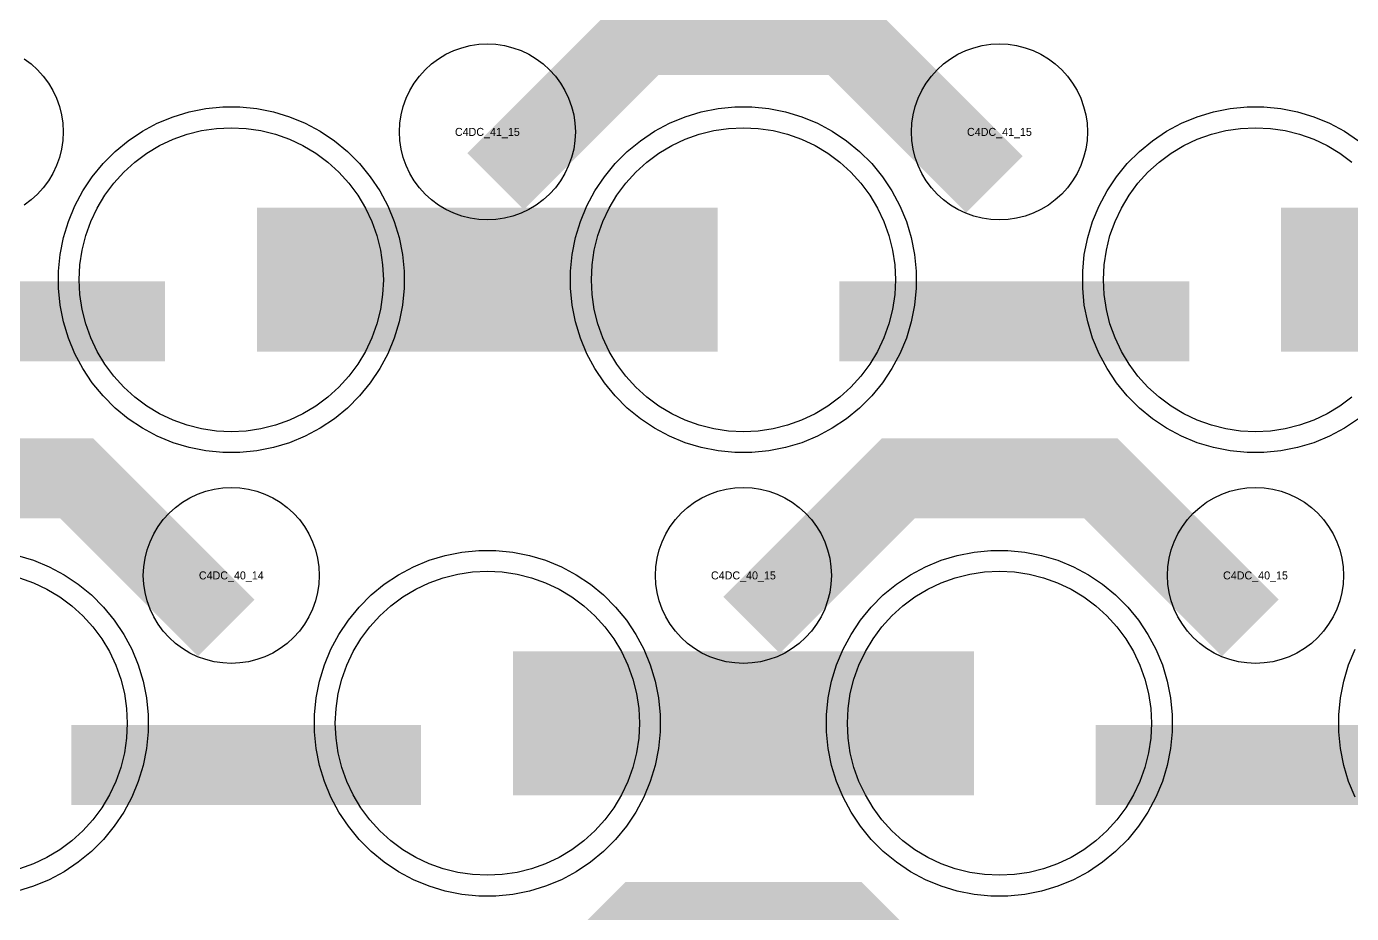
# Model space of a CAD drawing. Extents: x -11880 to 11880, y -14992 to 14992.
# Drawn here: x -7344 to -6930, y -9356.4 to -9079.3 of the extents above; entities that cross this region are included whole.
import ezdxf
from ezdxf.enums import TextEntityAlignment as Align

# ---------------------------------------------------------------- set-up
doc = ezdxf.new("R2010")
doc.units = 0
doc.header["$MEASUREMENT"] = 0
for name, color, linetype in [('GDS_775_DT_237', 138, 'CONTINUOUS'), ('RDL1_FS', 34, 'CONTINUOUS'), ('RDL_BS', 160, 'CONTINUOUS')]:
    doc.layers.add(name, color=color, linetype=linetype)

msp = doc.modelspace()

# ---------------------------------------------------------------- linework, layer by layer
at = {"layer": 'RDL1_FS'}
for points in [[(-7280, -9205.944), (-7284.657, -9205.715), (-7289.268, -9205.031), (-7293.791, -9203.899), (-7298.181, -9202.327), (-7302.395, -9200.335), (-7306.395, -9197.937), (-7310.14, -9195.159), (-7313.594, -9192.029), (-7316.724, -9188.575), (-7319.502, -9184.83), (-7321.9, -9180.83), (-7323.892, -9176.616), (-7325.464, -9172.226), (-7326.596, -9167.703), (-7327.28, -9163.092), (-7327.509, -9158.435), (-7327.28, -9153.778), (-7326.596, -9149.167), (-7325.464, -9144.644), (-7323.892, -9140.254), (-7321.9, -9136.04), (-7319.502, -9132.04), (-7316.724, -9128.295), (-7313.594, -9124.841), (-7310.14, -9121.711), (-7306.395, -9118.933), (-7302.395, -9116.535), (-7298.181, -9114.543), (-7293.791, -9112.971), (-7289.268, -9111.839), (-7284.657, -9111.155), (-7280, -9110.926), (-7275.343, -9111.155), (-7270.732, -9111.839), (-7266.209, -9112.971), (-7261.819, -9114.543), (-7257.605, -9116.535), (-7253.605, -9118.933), (-7249.86, -9121.711), (-7246.406, -9124.841), (-7243.276, -9128.295), (-7240.498, -9132.04), (-7238.1, -9136.04), (-7236.108, -9140.254), (-7234.536, -9144.644), (-7233.404, -9149.167), (-7232.72, -9153.778), (-7232.491, -9158.435), (-7232.72, -9163.092), (-7233.404, -9167.703), (-7234.536, -9172.226), (-7236.108, -9176.616), (-7238.1, -9180.83), (-7240.498, -9184.83), (-7243.276, -9188.575), (-7246.406, -9192.029), (-7249.86, -9195.159), (-7253.605, -9197.937), (-7257.605, -9200.335), (-7261.819, -9202.327), (-7266.209, -9203.899), (-7270.732, -9205.031), (-7275.343, -9205.715)], [(-7120, -9205.944), (-7124.657, -9205.715), (-7129.268, -9205.031), (-7133.791, -9203.899), (-7138.181, -9202.327), (-7142.395, -9200.335), (-7146.395, -9197.937), (-7150.14, -9195.159), (-7153.594, -9192.029), (-7156.724, -9188.575), (-7159.502, -9184.83), (-7161.9, -9180.83), (-7163.892, -9176.616), (-7165.464, -9172.226), (-7166.596, -9167.703), (-7167.28, -9163.092), (-7167.509, -9158.435), (-7167.28, -9153.778), (-7166.596, -9149.167), (-7165.464, -9144.644), (-7163.892, -9140.254), (-7161.9, -9136.04), (-7159.502, -9132.04), (-7156.724, -9128.295), (-7153.594, -9124.841), (-7150.14, -9121.711), (-7146.395, -9118.933), (-7142.395, -9116.535), (-7138.181, -9114.543), (-7133.791, -9112.971), (-7129.268, -9111.839), (-7124.657, -9111.155), (-7120, -9110.926), (-7115.343, -9111.155), (-7110.732, -9111.839), (-7106.209, -9112.971), (-7101.819, -9114.543), (-7097.605, -9116.535), (-7093.605, -9118.933), (-7089.86, -9121.711), (-7086.406, -9124.841), (-7083.276, -9128.295), (-7080.498, -9132.04), (-7078.1, -9136.04), (-7076.108, -9140.254), (-7074.536, -9144.644), (-7073.404, -9149.167), (-7072.72, -9153.778), (-7072.491, -9158.435), (-7072.72, -9163.092), (-7073.404, -9167.703), (-7074.536, -9172.226), (-7076.108, -9176.616), (-7078.1, -9180.83), (-7080.498, -9184.83), (-7083.276, -9188.575), (-7086.406, -9192.029), (-7089.86, -9195.159), (-7093.605, -9197.937), (-7097.605, -9200.335), (-7101.819, -9202.327), (-7106.209, -9203.899), (-7110.732, -9205.031), (-7115.343, -9205.715)]]:
    msp.add_lwpolyline(points, close=True, dxfattribs=at)
msp.add_lwpolyline([(-6929.86, -9195.159), (-6933.605, -9197.937), (-6937.605, -9200.335), (-6941.819, -9202.327), (-6946.209, -9203.899), (-6950.732, -9205.031), (-6955.343, -9205.715), (-6960, -9205.944), (-6964.657, -9205.715), (-6969.268, -9205.031), (-6973.791, -9203.899), (-6978.181, -9202.327), (-6982.395, -9200.335), (-6986.395, -9197.937), (-6990.14, -9195.159), (-6993.594, -9192.029), (-6996.724, -9188.575), (-6999.502, -9184.83), (-7001.9, -9180.83), (-7003.892, -9176.616), (-7005.464, -9172.226), (-7006.596, -9167.703), (-7007.28, -9163.092), (-7007.509, -9158.435), (-7007.28, -9153.778), (-7006.596, -9149.167), (-7005.464, -9144.644), (-7003.892, -9140.254), (-7001.9, -9136.04), (-6999.502, -9132.04), (-6996.724, -9128.295), (-6993.594, -9124.841), (-6990.14, -9121.711), (-6986.395, -9118.933), (-6982.395, -9116.535), (-6978.181, -9114.543), (-6973.791, -9112.971), (-6969.268, -9111.839), (-6964.657, -9111.155), (-6960, -9110.926), (-6955.343, -9111.155), (-6950.732, -9111.839), (-6946.209, -9112.971), (-6941.819, -9114.543), (-6937.605, -9116.535), (-6933.605, -9118.933), (-6929.86, -9121.711)], dxfattribs=at)
for points in [[(-7271.998, -9158.435, 45, 45, 0), (-7199.998, -9158.435, 45, 45, 0)], [(-7199.998, -9158.435, 45, 45, 0), (-7127.998, -9158.435, 45, 45, 0)], [(-6951.998, -9158.435, 45, 45, 0), (-6879.998, -9158.435, 45, 45, 0)]]:
    msp.add_lwpolyline(points, format="xyseb", dxfattribs=at)
at = {"layer": 'RDL1_FS', "color": 240, "true_color": 0xed1f24}
msp.add_lwpolyline([(-7346.209, -9251.536), (-7341.819, -9253.108), (-7337.605, -9255.1), (-7333.605, -9257.498), (-7329.86, -9260.276), (-7326.406, -9263.406), (-7323.276, -9266.86), (-7320.498, -9270.605), (-7318.1, -9274.605), (-7316.108, -9278.819), (-7314.536, -9283.209), (-7313.404, -9287.732), (-7312.72, -9292.343), (-7312.491, -9297), (-7312.72, -9301.657), (-7313.404, -9306.268), (-7314.536, -9310.791), (-7316.108, -9315.181), (-7318.1, -9319.395), (-7320.498, -9323.395), (-7323.276, -9327.14), (-7326.406, -9330.594), (-7329.86, -9333.724), (-7333.605, -9336.502), (-7337.605, -9338.9), (-7341.819, -9340.892), (-7346.209, -9342.464)], dxfattribs=at)
for points in [[(-7200, -9344.509), (-7204.657, -9344.28), (-7209.268, -9343.596), (-7213.791, -9342.464), (-7218.181, -9340.892), (-7222.395, -9338.9), (-7226.395, -9336.502), (-7230.14, -9333.724), (-7233.594, -9330.594), (-7236.724, -9327.14), (-7239.502, -9323.395), (-7241.9, -9319.395), (-7243.892, -9315.181), (-7245.464, -9310.791), (-7246.596, -9306.268), (-7247.28, -9301.657), (-7247.509, -9297), (-7247.28, -9292.343), (-7246.596, -9287.732), (-7245.464, -9283.209), (-7243.892, -9278.819), (-7241.9, -9274.605), (-7239.502, -9270.605), (-7236.724, -9266.86), (-7233.594, -9263.406), (-7230.14, -9260.276), (-7226.395, -9257.498), (-7222.395, -9255.1), (-7218.181, -9253.108), (-7213.791, -9251.536), (-7209.268, -9250.404), (-7204.657, -9249.72), (-7200, -9249.491), (-7195.343, -9249.72), (-7190.732, -9250.404), (-7186.209, -9251.536), (-7181.819, -9253.108), (-7177.605, -9255.1), (-7173.605, -9257.498), (-7169.86, -9260.276), (-7166.406, -9263.406), (-7163.276, -9266.86), (-7160.498, -9270.605), (-7158.1, -9274.605), (-7156.108, -9278.819), (-7154.536, -9283.209), (-7153.404, -9287.732), (-7152.72, -9292.343), (-7152.491, -9297), (-7152.72, -9301.657), (-7153.404, -9306.268), (-7154.536, -9310.791), (-7156.108, -9315.181), (-7158.1, -9319.395), (-7160.498, -9323.395), (-7163.276, -9327.14), (-7166.406, -9330.594), (-7169.86, -9333.724), (-7173.605, -9336.502), (-7177.605, -9338.9), (-7181.819, -9340.892), (-7186.209, -9342.464), (-7190.732, -9343.596), (-7195.343, -9344.28)], [(-7040, -9344.509), (-7044.657, -9344.28), (-7049.268, -9343.596), (-7053.791, -9342.464), (-7058.181, -9340.892), (-7062.395, -9338.9), (-7066.395, -9336.502), (-7070.14, -9333.724), (-7073.594, -9330.594), (-7076.724, -9327.14), (-7079.502, -9323.395), (-7081.9, -9319.395), (-7083.892, -9315.181), (-7085.464, -9310.791), (-7086.596, -9306.268), (-7087.28, -9301.657), (-7087.509, -9297), (-7087.28, -9292.343), (-7086.596, -9287.732), (-7085.464, -9283.209), (-7083.892, -9278.819), (-7081.9, -9274.605), (-7079.502, -9270.605), (-7076.724, -9266.86), (-7073.594, -9263.406), (-7070.14, -9260.276), (-7066.395, -9257.498), (-7062.395, -9255.1), (-7058.181, -9253.108), (-7053.791, -9251.536), (-7049.268, -9250.404), (-7044.657, -9249.72), (-7040, -9249.491), (-7035.343, -9249.72), (-7030.732, -9250.404), (-7026.209, -9251.536), (-7021.819, -9253.108), (-7017.605, -9255.1), (-7013.605, -9257.498), (-7009.86, -9260.276), (-7006.406, -9263.406), (-7003.276, -9266.86), (-7000.498, -9270.605), (-6998.1, -9274.605), (-6996.108, -9278.819), (-6994.536, -9283.209), (-6993.404, -9287.732), (-6992.72, -9292.343), (-6992.491, -9297), (-6992.72, -9301.657), (-6993.404, -9306.268), (-6994.536, -9310.791), (-6996.108, -9315.181), (-6998.1, -9319.395), (-7000.498, -9323.395), (-7003.276, -9327.14), (-7006.406, -9330.594), (-7009.86, -9333.724), (-7013.605, -9336.502), (-7017.605, -9338.9), (-7021.819, -9340.892), (-7026.209, -9342.464), (-7030.732, -9343.596), (-7035.343, -9344.28)]]:
    msp.add_lwpolyline(points, close=True, dxfattribs=at)
for points in [[(-7191.998, -9297, 45, 45, 0), (-7119.998, -9297, 45, 45, 0)], [(-7119.998, -9297, 45, 45, 0), (-7047.998, -9297, 45, 45, 0)]]:
    msp.add_lwpolyline(points, format="xyseb", dxfattribs=at)
at = {"layer": 'RDL_BS'}
for points in [[(-7197.438, -9127.749, 25, 25, 0), (-7151.623, -9081.934, 25, 25, 0), (-7118.07, -9081.934, 25, 25, 0)], [(-7041.599, -9128.648, 25, 25, 0), (-7088.313, -9081.934, 25, 25, 0), (-7118.071, -9081.934, 25, 25, 0)], [(-7409.984, -9171.448, 25, 25, 0), (-7300.719, -9171.448, 25, 25, 0)], [(-7089.984, -9171.448, 25, 25, 0), (-6980.719, -9171.448, 25, 25, 0)], [(-7281.599, -9267.213, 25, 25, 0), (-7328.313, -9220.499, 25, 25, 0), (-7358.071, -9220.499, 25, 25, 0)], [(-7117.438, -9266.314, 25, 25, 0), (-7071.623, -9220.499, 25, 25, 0), (-7038.07, -9220.499, 25, 25, 0)], [(-6961.599, -9267.213, 25, 25, 0), (-7008.313, -9220.499, 25, 25, 0), (-7038.071, -9220.499, 25, 25, 0)], [(-7197.438, -9404.879, 25, 25, 0), (-7151.623, -9359.064, 25, 25, 0), (-7118.07, -9359.064, 25, 25, 0)], [(-7041.599, -9405.778, 25, 25, 0), (-7088.313, -9359.064, 25, 25, 0), (-7118.071, -9359.064, 25, 25, 0)]]:
    msp.add_lwpolyline(points, format="xyseb", dxfattribs=at)
for points in [[(-7200, -9139.741), (-7202.693, -9139.609), (-7205.365, -9139.213), (-7207.984, -9138.556), (-7210.519, -9137.649), (-7212.956, -9136.497), (-7215.28, -9135.104), (-7217.443, -9133.501), (-7219.442, -9131.689), (-7221.254, -9129.69), (-7222.857, -9127.527), (-7224.25, -9125.203), (-7225.402, -9122.766), (-7226.309, -9120.231), (-7226.966, -9117.612), (-7227.362, -9114.94), (-7227.494, -9112.247), (-7227.362, -9109.554), (-7226.966, -9106.882), (-7226.309, -9104.263), (-7225.402, -9101.728), (-7224.25, -9099.291), (-7222.857, -9096.967), (-7221.254, -9094.804), (-7219.442, -9092.805), (-7217.443, -9090.993), (-7215.28, -9089.39), (-7212.956, -9087.997), (-7210.519, -9086.845), (-7207.984, -9085.938), (-7205.365, -9085.281), (-7202.693, -9084.885), (-7200, -9084.753), (-7197.307, -9084.885), (-7194.635, -9085.281), (-7192.016, -9085.938), (-7189.481, -9086.845), (-7187.044, -9087.997), (-7184.72, -9089.39), (-7182.557, -9090.993), (-7180.558, -9092.805), (-7178.746, -9094.804), (-7177.143, -9096.967), (-7175.75, -9099.291), (-7174.598, -9101.728), (-7173.691, -9104.263), (-7173.034, -9106.882), (-7172.638, -9109.554), (-7172.506, -9112.247), (-7172.638, -9114.94), (-7173.034, -9117.612), (-7173.691, -9120.231), (-7174.598, -9122.766), (-7175.75, -9125.203), (-7177.143, -9127.527), (-7178.746, -9129.69), (-7180.558, -9131.689), (-7182.557, -9133.501), (-7184.72, -9135.104), (-7187.044, -9136.497), (-7189.481, -9137.649), (-7192.016, -9138.556), (-7194.635, -9139.213), (-7197.307, -9139.609)], [(-7040, -9139.741), (-7042.693, -9139.609), (-7045.365, -9139.213), (-7047.984, -9138.556), (-7050.519, -9137.649), (-7052.956, -9136.497), (-7055.28, -9135.104), (-7057.443, -9133.501), (-7059.442, -9131.689), (-7061.254, -9129.69), (-7062.857, -9127.527), (-7064.25, -9125.203), (-7065.402, -9122.766), (-7066.309, -9120.231), (-7066.966, -9117.612), (-7067.362, -9114.94), (-7067.494, -9112.247), (-7067.362, -9109.554), (-7066.966, -9106.882), (-7066.309, -9104.263), (-7065.402, -9101.728), (-7064.25, -9099.291), (-7062.857, -9096.967), (-7061.254, -9094.804), (-7059.442, -9092.805), (-7057.443, -9090.993), (-7055.28, -9089.39), (-7052.956, -9087.997), (-7050.519, -9086.845), (-7047.984, -9085.938), (-7045.365, -9085.281), (-7042.693, -9084.885), (-7040, -9084.753), (-7037.307, -9084.885), (-7034.635, -9085.281), (-7032.016, -9085.938), (-7029.481, -9086.845), (-7027.044, -9087.997), (-7024.72, -9089.39), (-7022.557, -9090.993), (-7020.558, -9092.805), (-7018.746, -9094.804), (-7017.143, -9096.967), (-7015.75, -9099.291), (-7014.598, -9101.728), (-7013.691, -9104.263), (-7013.034, -9106.882), (-7012.638, -9109.554), (-7012.506, -9112.247), (-7012.638, -9114.94), (-7013.034, -9117.612), (-7013.691, -9120.231), (-7014.598, -9122.766), (-7015.75, -9125.203), (-7017.143, -9127.527), (-7018.746, -9129.69), (-7020.558, -9131.689), (-7022.557, -9133.501), (-7024.72, -9135.104), (-7027.044, -9136.497), (-7029.481, -9137.649), (-7032.016, -9138.556), (-7034.635, -9139.213), (-7037.307, -9139.609)], [(-7282.644, -9212.435), (-7287.938, -9211.918), (-7293.165, -9210.872), (-7298.205, -9209.341), (-7303.115, -9207.31), (-7307.777, -9204.818), (-7312.191, -9201.871), (-7316.292, -9198.509), (-7320.074, -9194.727), (-7323.436, -9190.626), (-7326.383, -9186.212), (-7328.875, -9181.55), (-7330.906, -9176.64), (-7332.437, -9171.6), (-7333.483, -9166.373), (-7334, -9161.079), (-7334, -9155.791), (-7333.483, -9150.497), (-7332.437, -9145.27), (-7330.906, -9140.23), (-7328.875, -9135.32), (-7326.383, -9130.658), (-7323.436, -9126.244), (-7320.074, -9122.143), (-7316.292, -9118.361), (-7312.191, -9114.999), (-7307.777, -9112.052), (-7303.115, -9109.56), (-7298.205, -9107.529), (-7293.165, -9105.998), (-7287.938, -9104.952), (-7282.644, -9104.435), (-7277.356, -9104.435), (-7272.062, -9104.952), (-7266.835, -9105.998), (-7261.795, -9107.529), (-7256.885, -9109.56), (-7252.223, -9112.052), (-7247.809, -9114.999), (-7243.708, -9118.361), (-7239.926, -9122.143), (-7236.564, -9126.244), (-7233.617, -9130.658), (-7231.125, -9135.32), (-7229.094, -9140.23), (-7227.563, -9145.27), (-7226.517, -9150.497), (-7226, -9155.791), (-7226, -9161.079), (-7226.517, -9166.373), (-7227.563, -9171.6), (-7229.094, -9176.64), (-7231.125, -9181.55), (-7233.617, -9186.212), (-7236.564, -9190.626), (-7239.926, -9194.727), (-7243.708, -9198.509), (-7247.809, -9201.871), (-7252.223, -9204.818), (-7256.885, -9207.31), (-7261.795, -9209.341), (-7266.835, -9210.872), (-7272.062, -9211.918), (-7277.356, -9212.435)], [(-7122.644, -9212.435), (-7127.938, -9211.918), (-7133.165, -9210.872), (-7138.205, -9209.341), (-7143.115, -9207.31), (-7147.777, -9204.818), (-7152.191, -9201.871), (-7156.292, -9198.509), (-7160.074, -9194.727), (-7163.436, -9190.626), (-7166.383, -9186.212), (-7168.875, -9181.55), (-7170.906, -9176.64), (-7172.437, -9171.6), (-7173.483, -9166.373), (-7174, -9161.079), (-7174, -9155.791), (-7173.483, -9150.497), (-7172.437, -9145.27), (-7170.906, -9140.23), (-7168.875, -9135.32), (-7166.383, -9130.658), (-7163.436, -9126.244), (-7160.074, -9122.143), (-7156.292, -9118.361), (-7152.191, -9114.999), (-7147.777, -9112.052), (-7143.115, -9109.56), (-7138.205, -9107.529), (-7133.165, -9105.998), (-7127.938, -9104.952), (-7122.644, -9104.435), (-7117.356, -9104.435), (-7112.062, -9104.952), (-7106.835, -9105.998), (-7101.795, -9107.529), (-7096.885, -9109.56), (-7092.223, -9112.052), (-7087.809, -9114.999), (-7083.708, -9118.361), (-7079.926, -9122.143), (-7076.564, -9126.244), (-7073.617, -9130.658), (-7071.125, -9135.32), (-7069.094, -9140.23), (-7067.563, -9145.27), (-7066.517, -9150.497), (-7066, -9155.791), (-7066, -9161.079), (-7066.517, -9166.373), (-7067.563, -9171.6), (-7069.094, -9176.64), (-7071.125, -9181.55), (-7073.617, -9186.212), (-7076.564, -9190.626), (-7079.926, -9194.727), (-7083.708, -9198.509), (-7087.809, -9201.871), (-7092.223, -9204.818), (-7096.885, -9207.31), (-7101.795, -9209.341), (-7106.835, -9210.872), (-7112.062, -9211.918), (-7117.356, -9212.435)], [(-7280, -9278.306), (-7282.693, -9278.174), (-7285.365, -9277.778), (-7287.984, -9277.121), (-7290.519, -9276.214), (-7292.956, -9275.062), (-7295.28, -9273.669), (-7297.443, -9272.066), (-7299.442, -9270.254), (-7301.254, -9268.255), (-7302.857, -9266.092), (-7304.25, -9263.768), (-7305.402, -9261.331), (-7306.309, -9258.796), (-7306.966, -9256.177), (-7307.362, -9253.505), (-7307.494, -9250.812), (-7307.362, -9248.119), (-7306.966, -9245.447), (-7306.309, -9242.828), (-7305.402, -9240.293), (-7304.25, -9237.856), (-7302.857, -9235.532), (-7301.254, -9233.369), (-7299.442, -9231.37), (-7297.443, -9229.558), (-7295.28, -9227.955), (-7292.956, -9226.562), (-7290.519, -9225.41), (-7287.984, -9224.503), (-7285.365, -9223.846), (-7282.693, -9223.45), (-7280, -9223.318), (-7277.307, -9223.45), (-7274.635, -9223.846), (-7272.016, -9224.503), (-7269.481, -9225.41), (-7267.044, -9226.562), (-7264.72, -9227.955), (-7262.557, -9229.558), (-7260.558, -9231.37), (-7258.746, -9233.369), (-7257.143, -9235.532), (-7255.75, -9237.856), (-7254.598, -9240.293), (-7253.691, -9242.828), (-7253.034, -9245.447), (-7252.638, -9248.119), (-7252.506, -9250.812), (-7252.638, -9253.505), (-7253.034, -9256.177), (-7253.691, -9258.796), (-7254.598, -9261.331), (-7255.75, -9263.768), (-7257.143, -9266.092), (-7258.746, -9268.255), (-7260.558, -9270.254), (-7262.557, -9272.066), (-7264.72, -9273.669), (-7267.044, -9275.062), (-7269.481, -9276.214), (-7272.016, -9277.121), (-7274.635, -9277.778), (-7277.307, -9278.174)], [(-7120, -9278.306), (-7122.693, -9278.174), (-7125.365, -9277.778), (-7127.984, -9277.121), (-7130.519, -9276.214), (-7132.956, -9275.062), (-7135.28, -9273.669), (-7137.443, -9272.066), (-7139.442, -9270.254), (-7141.254, -9268.255), (-7142.857, -9266.092), (-7144.25, -9263.768), (-7145.402, -9261.331), (-7146.309, -9258.796), (-7146.966, -9256.177), (-7147.362, -9253.505), (-7147.494, -9250.812), (-7147.362, -9248.119), (-7146.966, -9245.447), (-7146.309, -9242.828), (-7145.402, -9240.293), (-7144.25, -9237.856), (-7142.857, -9235.532), (-7141.254, -9233.369), (-7139.442, -9231.37), (-7137.443, -9229.558), (-7135.28, -9227.955), (-7132.956, -9226.562), (-7130.519, -9225.41), (-7127.984, -9224.503), (-7125.365, -9223.846), (-7122.693, -9223.45), (-7120, -9223.318), (-7117.307, -9223.45), (-7114.635, -9223.846), (-7112.016, -9224.503), (-7109.481, -9225.41), (-7107.044, -9226.562), (-7104.72, -9227.955), (-7102.557, -9229.558), (-7100.558, -9231.37), (-7098.746, -9233.369), (-7097.143, -9235.532), (-7095.75, -9237.856), (-7094.598, -9240.293), (-7093.691, -9242.828), (-7093.034, -9245.447), (-7092.638, -9248.119), (-7092.506, -9250.812), (-7092.638, -9253.505), (-7093.034, -9256.177), (-7093.691, -9258.796), (-7094.598, -9261.331), (-7095.75, -9263.768), (-7097.143, -9266.092), (-7098.746, -9268.255), (-7100.558, -9270.254), (-7102.557, -9272.066), (-7104.72, -9273.669), (-7107.044, -9275.062), (-7109.481, -9276.214), (-7112.016, -9277.121), (-7114.635, -9277.778), (-7117.307, -9278.174)], [(-6960, -9278.306), (-6962.693, -9278.174), (-6965.365, -9277.778), (-6967.984, -9277.121), (-6970.519, -9276.214), (-6972.956, -9275.062), (-6975.28, -9273.669), (-6977.443, -9272.066), (-6979.442, -9270.254), (-6981.254, -9268.255), (-6982.857, -9266.092), (-6984.25, -9263.768), (-6985.402, -9261.331), (-6986.309, -9258.796), (-6986.966, -9256.177), (-6987.362, -9253.505), (-6987.494, -9250.812), (-6987.362, -9248.119), (-6986.966, -9245.447), (-6986.309, -9242.828), (-6985.402, -9240.293), (-6984.25, -9237.856), (-6982.857, -9235.532), (-6981.254, -9233.369), (-6979.442, -9231.37), (-6977.443, -9229.558), (-6975.28, -9227.955), (-6972.956, -9226.562), (-6970.519, -9225.41), (-6967.984, -9224.503), (-6965.365, -9223.846), (-6962.693, -9223.45), (-6960, -9223.318), (-6957.307, -9223.45), (-6954.635, -9223.846), (-6952.016, -9224.503), (-6949.481, -9225.41), (-6947.044, -9226.562), (-6944.72, -9227.955), (-6942.557, -9229.558), (-6940.558, -9231.37), (-6938.746, -9233.369), (-6937.143, -9235.532), (-6935.75, -9237.856), (-6934.598, -9240.293), (-6933.691, -9242.828), (-6933.034, -9245.447), (-6932.638, -9248.119), (-6932.506, -9250.812), (-6932.638, -9253.505), (-6933.034, -9256.177), (-6933.691, -9258.796), (-6934.598, -9261.331), (-6935.75, -9263.768), (-6937.143, -9266.092), (-6938.746, -9268.255), (-6940.558, -9270.254), (-6942.557, -9272.066), (-6944.72, -9273.669), (-6947.044, -9275.062), (-6949.481, -9276.214), (-6952.016, -9277.121), (-6954.635, -9277.778), (-6957.307, -9278.174)]]:
    msp.add_lwpolyline(points, close=True, dxfattribs=at)
for points in [[(-7344.72, -9089.39), (-7342.557, -9090.993), (-7340.558, -9092.805), (-7338.746, -9094.804), (-7337.143, -9096.967), (-7335.75, -9099.291), (-7334.598, -9101.728), (-7333.691, -9104.263), (-7333.034, -9106.882), (-7332.638, -9109.554), (-7332.506, -9112.247), (-7332.638, -9114.94), (-7333.034, -9117.612), (-7333.691, -9120.231), (-7334.598, -9122.766), (-7335.75, -9125.203), (-7337.143, -9127.527), (-7338.746, -9129.69), (-7340.558, -9131.689), (-7342.557, -9133.501), (-7344.72, -9135.104)], [(-6927.809, -9201.871), (-6932.223, -9204.818), (-6936.885, -9207.31), (-6941.795, -9209.341), (-6946.835, -9210.872), (-6952.062, -9211.918), (-6957.356, -9212.435), (-6962.644, -9212.435), (-6967.938, -9211.918), (-6973.165, -9210.872), (-6978.205, -9209.341), (-6983.115, -9207.31), (-6987.777, -9204.818), (-6992.191, -9201.871), (-6996.292, -9198.509), (-7000.074, -9194.727), (-7003.436, -9190.626), (-7006.383, -9186.212), (-7008.875, -9181.55), (-7010.906, -9176.64), (-7012.437, -9171.6), (-7013.483, -9166.373), (-7014, -9161.079), (-7014, -9155.791), (-7013.483, -9150.497), (-7012.437, -9145.27), (-7010.906, -9140.23), (-7008.875, -9135.32), (-7006.383, -9130.658), (-7003.436, -9126.244), (-7000.074, -9122.143), (-6996.292, -9118.361), (-6992.191, -9114.999), (-6987.777, -9112.052), (-6983.115, -9109.56), (-6978.205, -9107.529), (-6973.165, -9105.998), (-6967.938, -9104.952), (-6962.644, -9104.435), (-6957.356, -9104.435), (-6952.062, -9104.952), (-6946.835, -9105.998), (-6941.795, -9107.529), (-6936.885, -9109.56), (-6932.223, -9112.052), (-6927.809, -9114.999)]]:
    msp.add_lwpolyline(points, dxfattribs=at)
at = {"layer": 'RDL_BS', "color": 240, "true_color": 0xed1f24}
for points in [[(-7202.644, -9351), (-7207.938, -9350.483), (-7213.165, -9349.437), (-7218.205, -9347.906), (-7223.115, -9345.875), (-7227.777, -9343.383), (-7232.191, -9340.436), (-7236.292, -9337.074), (-7240.074, -9333.292), (-7243.436, -9329.191), (-7246.383, -9324.777), (-7248.875, -9320.115), (-7250.906, -9315.205), (-7252.437, -9310.165), (-7253.483, -9304.938), (-7254, -9299.644), (-7254, -9294.356), (-7253.483, -9289.062), (-7252.437, -9283.835), (-7250.906, -9278.795), (-7248.875, -9273.885), (-7246.383, -9269.223), (-7243.436, -9264.809), (-7240.074, -9260.708), (-7236.292, -9256.926), (-7232.191, -9253.564), (-7227.777, -9250.617), (-7223.115, -9248.125), (-7218.205, -9246.094), (-7213.165, -9244.563), (-7207.938, -9243.517), (-7202.644, -9243), (-7197.356, -9243), (-7192.062, -9243.517), (-7186.835, -9244.563), (-7181.795, -9246.094), (-7176.885, -9248.125), (-7172.223, -9250.617), (-7167.809, -9253.564), (-7163.708, -9256.926), (-7159.926, -9260.708), (-7156.564, -9264.809), (-7153.617, -9269.223), (-7151.125, -9273.885), (-7149.094, -9278.795), (-7147.563, -9283.835), (-7146.517, -9289.062), (-7146, -9294.356), (-7146, -9299.644), (-7146.517, -9304.938), (-7147.563, -9310.165), (-7149.094, -9315.205), (-7151.125, -9320.115), (-7153.617, -9324.777), (-7156.564, -9329.191), (-7159.926, -9333.292), (-7163.708, -9337.074), (-7167.809, -9340.436), (-7172.223, -9343.383), (-7176.885, -9345.875), (-7181.795, -9347.906), (-7186.835, -9349.437), (-7192.062, -9350.483), (-7197.356, -9351)], [(-7042.644, -9351), (-7047.938, -9350.483), (-7053.165, -9349.437), (-7058.205, -9347.906), (-7063.115, -9345.875), (-7067.777, -9343.383), (-7072.191, -9340.436), (-7076.292, -9337.074), (-7080.074, -9333.292), (-7083.436, -9329.191), (-7086.383, -9324.777), (-7088.875, -9320.115), (-7090.906, -9315.205), (-7092.437, -9310.165), (-7093.483, -9304.938), (-7094, -9299.644), (-7094, -9294.356), (-7093.483, -9289.062), (-7092.437, -9283.835), (-7090.906, -9278.795), (-7088.875, -9273.885), (-7086.383, -9269.223), (-7083.436, -9264.809), (-7080.074, -9260.708), (-7076.292, -9256.926), (-7072.191, -9253.564), (-7067.777, -9250.617), (-7063.115, -9248.125), (-7058.205, -9246.094), (-7053.165, -9244.563), (-7047.938, -9243.517), (-7042.644, -9243), (-7037.356, -9243), (-7032.062, -9243.517), (-7026.835, -9244.563), (-7021.795, -9246.094), (-7016.885, -9248.125), (-7012.223, -9250.617), (-7007.809, -9253.564), (-7003.708, -9256.926), (-6999.926, -9260.708), (-6996.564, -9264.809), (-6993.617, -9269.223), (-6991.125, -9273.885), (-6989.094, -9278.795), (-6987.563, -9283.835), (-6986.517, -9289.062), (-6986, -9294.356), (-6986, -9299.644), (-6986.517, -9304.938), (-6987.563, -9310.165), (-6989.094, -9315.205), (-6991.125, -9320.115), (-6993.617, -9324.777), (-6996.564, -9329.191), (-6999.926, -9333.292), (-7003.708, -9337.074), (-7007.809, -9340.436), (-7012.223, -9343.383), (-7016.885, -9345.875), (-7021.795, -9347.906), (-7026.835, -9349.437), (-7032.062, -9350.483), (-7037.356, -9351)]]:
    msp.add_lwpolyline(points, close=True, dxfattribs=at)
for points in [[(-7346.835, -9244.563), (-7341.795, -9246.094), (-7336.885, -9248.125), (-7332.223, -9250.617), (-7327.809, -9253.564), (-7323.708, -9256.926), (-7319.926, -9260.708), (-7316.564, -9264.809), (-7313.617, -9269.223), (-7311.125, -9273.885), (-7309.094, -9278.795), (-7307.563, -9283.835), (-7306.517, -9289.062), (-7306, -9294.356), (-7306, -9299.644), (-7306.517, -9304.938), (-7307.563, -9310.165), (-7309.094, -9315.205), (-7311.125, -9320.115), (-7313.617, -9324.777), (-7316.564, -9329.191), (-7319.926, -9333.292), (-7323.708, -9337.074), (-7327.809, -9340.436), (-7332.223, -9343.383), (-7336.885, -9345.875), (-7341.795, -9347.906), (-7346.835, -9349.437)], [(-6928.875, -9320.115), (-6930.906, -9315.205), (-6932.437, -9310.165), (-6933.483, -9304.938), (-6934, -9299.644), (-6934, -9294.356), (-6933.483, -9289.062), (-6932.437, -9283.835), (-6930.906, -9278.795), (-6928.875, -9273.885)]]:
    msp.add_lwpolyline(points, dxfattribs=at)
for points in [[(-7329.984, -9310.013, 25, 25, 0), (-7220.719, -9310.013, 25, 25, 0)], [(-7009.984, -9310.013, 25, 25, 0), (-6900.719, -9310.013, 25, 25, 0)]]:
    msp.add_lwpolyline(points, format="xyseb", dxfattribs=at)

# ---------------------------------------------------------------- texts
at = {"layer": 'GDS_775_DT_237'}
for s, p in [('C4DC_41_15', (-7200, -9112.247)), ('C4DC_41_15', (-7200, -9112.247)), ('C4DC_41_15', (-7040, -9112.247)), ('C4DC_41_15', (-7040, -9112.247)), ('C4DC_40_14', (-7280, -9250.812)), ('C4DC_40_14', (-7280, -9250.812)), ('C4DC_40_15', (-7120, -9250.812)), ('C4DC_40_15', (-7120, -9250.812)), ('C4DC_40_15', (-6960, -9250.812)), ('C4DC_40_15', (-6960, -9250.812))]:
    msp.add_text(s, height=2.5, dxfattribs=at).set_placement(p, align=Align.MIDDLE_CENTER)

doc.saveas('drawing.dxf')
